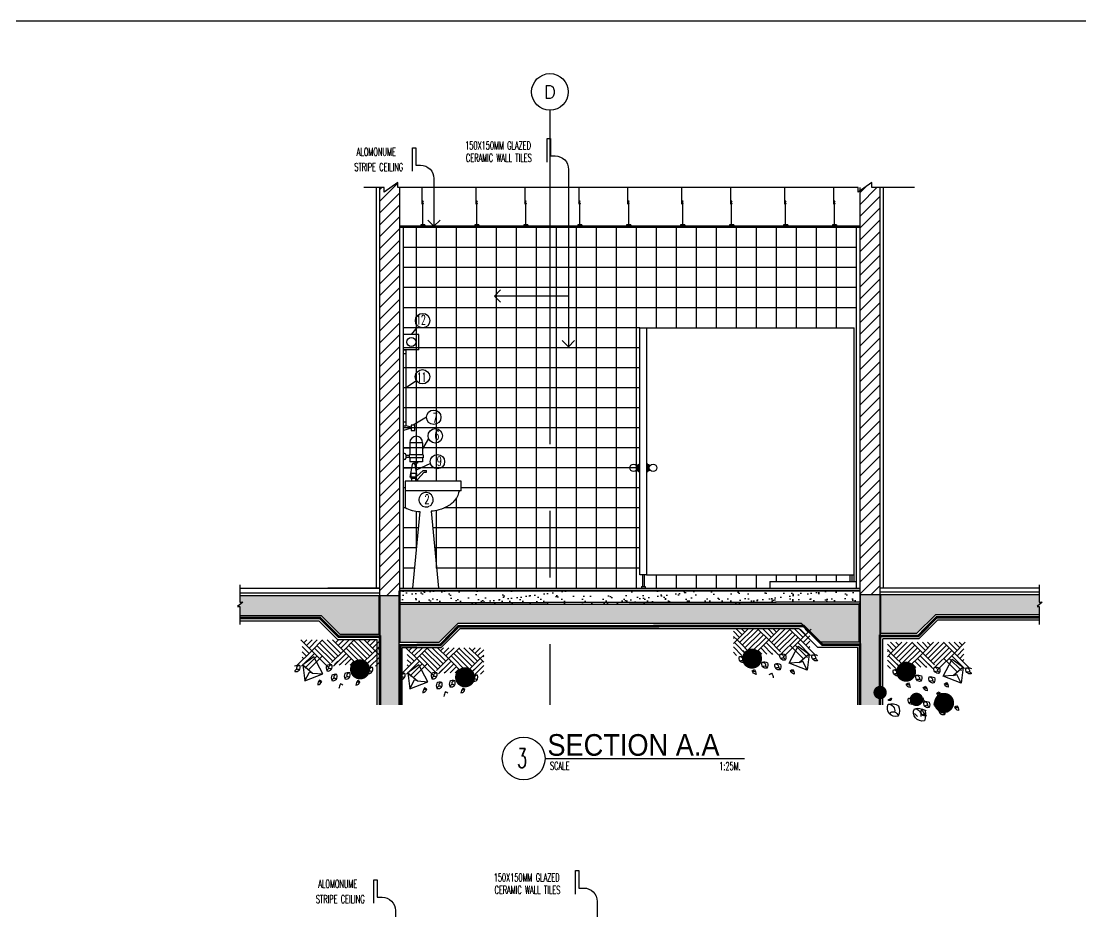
# Model space of a CAD drawing. Extents: x 417682.6 to 417711.5, y 43441 to 43460.9.
# Drawn here: x 417691.17 to 417699.11, y 43454.23 to 43460.9 of the extents above; entities that cross this region are included whole.
import ezdxf
from ezdxf.enums import TextEntityAlignment as Align

# ---------------------------------------------------------------- set-up
doc = ezdxf.new("R2010")
doc.units = 0
doc.header["$MEASUREMENT"] = 0
for name, pattern in [('CENTERX2', [4, 2.5, -0.5, 0.5, -0.5]), ('DASHED', [0.75, 0.5, -0.25]), ('HIDDEN2', [0.1875, 0.125, -0.0625])]:
    doc.linetypes.add(name, pattern=pattern)
doc.layers.get('0').update_dxf_attribs({"linetype": 'CONTINUOUS'})
for name, color, linetype in [('2', 2, 'CONTINUOUS'), ('A-HATCH', 11, 'CONTINUOUS'), ('AX', 6, 'CONTINUOUS'), ('AX-CR', 2, 'CONTINUOUS'), ('AX-TXT', 4, 'CONTINUOUS'), ('AXES', 11, 'CENTERX2'), ('DW', 7, 'CONTINUOUS'), ('ELE', 3, 'CONTINUOUS'), ('ELV', 7, 'CONTINUOUS'), ('FIX', 3, 'CONTINUOUS'), ('gravel', 11, 'CONTINUOUS'), ('Hatch', 11, 'CONTINUOUS'), ('K-FUR', 3, 'CONTINUOUS'), ('Plaster', 7, 'CONTINUOUS'), ('SANI', 2, 'CONTINUOUS'), ('Tile', 5, 'CONTINUOUS'), ('TITLE', 6, 'CONTINUOUS'), ('TXT', 2, 'CONTINUOUS'), ('TXT1', 2, 'CONTINUOUS'), ('WALL', 6, 'CONTINUOUS'), ('WallPartition', 2, 'CONTINUOUS'), ('Windows', 9, 'CONTINUOUS')]:
    doc.layers.add(name, color=color, linetype=linetype)
doc.styles.add('ROMANS', font='ROMANS.shx', dxfattribs={"width": 0.6})
doc.styles.add('TTXT', font='swisse.ttf', dxfattribs={"width": 0.6})

# ---------------------------------------------------------------- blocks, each defined once
blk = doc.blocks.new('AXL')
at = {"layer": 'AX-CR'}
blk.add_circle((-350, 0), 350, dxfattribs=at)
at = {"layer": 'AX-TXT', "style": 'ROMANS'}
blk.add_attdef('AX', text='', height=250, dxfattribs=at).set_placement((-350, 0), align=Align.MIDDLE)
blk = doc.blocks.new('GAN')
for p, q in [((-0.0212, 0.1644), (-0.0212, 0.29)), ((-0.0155, 0.01), (-0.0155, 0.1918)), ((0, 0.01), (-0.031, 0.01)), ((-0.031, 0.01), (-0.031, 0)), ((0, 0.01), (0, 0))]:
    blk.add_line(p, q)
blk.add_lwpolyline([(-0.0118, 0.184), (-0.024, 0.1754), (-0.0113, 0.1703)])
blk = doc.blocks.new('A$C22107CF4')
for p, q in [((0.1286, 0.2837), (0.0467, 0.3655)), ((0.0494, 0.3629), (0.052, 0.3655)), ((0.0692, 0.3431), (0.0916, 0.3655)), ((0.089, 0.3233), (0.1312, 0.3655)), ((0.1088, 0.3035), (0.1708, 0.3655)), ((0.1286, 0.2837), (0.2104, 0.3655)), ((0.287, 0.2045), (0.1682, 0.3233)), ((0.3068, 0.2243), (0.188, 0.3431)), ((0.3266, 0.2441), (0.2078, 0.3629)), ((0.3464, 0.2639), (0.2447, 0.3655)), ((0.3662, 0.2837), (0.2843, 0.3655)), ((0.287, 0.3629), (0.2896, 0.3655)), ((0.3068, 0.3431), (0.3292, 0.3655)), ((0.3266, 0.3233), (0.3688, 0.3655)), ((0.3464, 0.3035), (0.4084, 0.3655)), ((0.3662, 0.2837), (0.448, 0.3655)), ((0.5246, 0.2045), (0.4058, 0.3233)), ((0.5444, 0.2243), (0.4256, 0.3431)), ((0.5642, 0.2441), (0.4454, 0.3629)), ((0.584, 0.2639), (0.4823, 0.3655)), ((0.6038, 0.2837), (0.5219, 0.3655)), ((0.5246, 0.3629), (0.5272, 0.3655)), ((0.5444, 0.3431), (0.5668, 0.3655)), ((0.5642, 0.3233), (0.6064, 0.3655)), ((0.584, 0.3035), (0.6308, 0.3504)), ((0.0126, 0.1677), (0.1286, 0.2837)), ((0.0522, 0.1677), (0.1484, 0.2639)), ((0.1088, 0.2639), (0.0574, 0.3153)), ((0.089, 0.2441), (0.0574, 0.2757)), ((0.0761, 0.152), (0.1682, 0.2441)), ((0.1077, 0.144), (0.2078, 0.2441)), ((0.2522, 0.1601), (0.1286, 0.2837)), ((0.2844, 0.1675), (0.1484, 0.3035)), ((0.2775, 0.195), (0.3662, 0.2837)), ((0.2911, 0.169), (0.386, 0.2639)), ((0.3425, 0.1808), (0.4058, 0.2441)), ((0.4822, 0.1677), (0.3662, 0.2837)), ((0.5048, 0.1847), (0.386, 0.3035)), ((0.4877, 0.1677), (0.6038, 0.2837)), ((0.5273, 0.1677), (0.6236, 0.2639)), ((0.6038, 0.2837), (0.6308, 0.3108)), ((0.6308, 0.2566), (0.6038, 0.2837)), ((0.6308, 0.2962), (0.6236, 0.3035)), ((0.0692, 0.2243), (0.0574, 0.2361)), ((0.2998, 0.1806), (0.3237, 0.2045)), ((0.335, 0.1762), (0.3435, 0.1847)), ((0.3799, 0.1786), (0.4256, 0.2243)), ((0.4173, 0.1764), (0.4454, 0.2045)), ((0.4547, 0.1742), (0.4652, 0.1847)), ((0.4927, 0.1359), (0.5613, 0.2045)), ((0.5669, 0.1677), (0.6308, 0.2316)), ((0.6065, 0.1677), (0.6308, 0.192))]:
    blk.add_line(p, q)
for points in [[(0.0766, 0.0585), (0.2116, 0.111), (0.1441, 0.2385), (0.0616, 0.1785), (0.0766, 0.0585), (0.1112, 0.1244)], [(0.1343, 0.1163), (0.2116, 0.111), (0.1441, 0.2385), (0.0616, 0.1785), (0.1343, 0.1163), (0.1112, 0.1244)]]:
    blk.add_lwpolyline(points)
for centre, radius, start, end in [((0.0263, 0.124), 0.0509, 76.03216, 121.14052), ((0.0105, 0.1589), 0.0317, 253.70906, 27.40145), ((0.0385, 0.1494), 0.024, 89.57083, 192.73345), ((0.2876, 0.1547), 0.0506, 159.5756, 205.15216), ((0.2666, 0.1288), 0.0509, 76.03216, 121.14052), ((0.2507, 0.1636), 0.0317, 253.70906, 27.40145), ((0.2787, 0.1542), 0.024, 89.57083, 192.73345), ((0.5718, 0.1099), 0.0509, 76.03216, 121.14052), ((0.556, 0.1448), 0.0317, 253.70906, 27.40145), ((0.5839, 0.1354), 0.024, 89.57083, 192.73345), ((0.0207, 0.1257), 0.0193, 42.45997, 171.80435), ((0.261, 0.1305), 0.0193, 42.45997, 171.80435), ((0.3258, 0.0823), 0.0506, 159.5756, 205.15216), ((0.3047, 0.0563), 0.0509, 76.03216, 121.14052), ((0.2889, 0.0912), 0.0317, 253.70906, 27.40145), ((0.3168, 0.0818), 0.024, 89.57083, 192.73345), ((0.4233, 0.0945), 0.0506, 159.5756, 205.15216), ((0.4022, 0.0685), 0.0509, 76.03216, 121.14052), ((0.3864, 0.1034), 0.0317, 253.70906, 27.40145), ((0.3966, 0.0702), 0.0193, 42.45997, 171.80435), ((0.4143, 0.0939), 0.024, 89.57083, 192.73345), ((0.5929, 0.1359), 0.0506, 159.5756, 205.15216), ((0.5662, 0.1116), 0.0193, 42.45997, 171.80435), ((0.2409, 0.024), 0.0669, 143.51132, 175.91913), ((0.1707, 0.0622), 0.0336, 275.8828, 346.64304), ((0.1707, 0.0622), 0.0336, 275.8828, 346.64304), ((0.2198, -0.0514), 0.1071, 98.87649, 112.94629), ((-0.5126, -1.1654), 1.4144, 59.59064, 60.35176), ((0.2991, 0.058), 0.0193, 42.45997, 171.80435), ((0.3991, -0.0048), 0.0669, 143.51132, 175.91913), ((-0.3544, -1.1942), 1.4144, 59.59064, 60.35176), ((0.5272, 0.0216), 0.0669, 143.51132, 175.91913), ((0.457, 0.0598), 0.0336, 275.8828, 346.64304), ((0.457, 0.0598), 0.0336, 275.8828, 346.64304), ((0.5062, -0.0538), 0.1071, 98.87649, 112.94629), ((-0.2263, -1.1678), 1.4144, 59.59064, 60.35176)]:
    blk.add_arc(centre, radius, start, end)
at = {"layer": 'Hatch', "const_width": 0.075}
blk.add_lwpolyline([(0.4534, 0.144, 1), (0.5284, 0.144, 1)], format="xyb", close=True, dxfattribs=at)
blk = doc.blocks.new('A$C53BB0ABE')
for p, q in [((0.1286, 0.5089), (0.0467, 0.5908)), ((0.0494, 0.5881), (0.052, 0.5908)), ((0.0692, 0.5683), (0.0916, 0.5908)), ((0.089, 0.5485), (0.1312, 0.5908)), ((0.1088, 0.5287), (0.1708, 0.5908)), ((0.1286, 0.5089), (0.2104, 0.5908)), ((0.3068, 0.4495), (0.188, 0.5683)), ((0.3266, 0.4693), (0.2078, 0.5881)), ((0.3464, 0.4891), (0.2447, 0.5908)), ((0.3662, 0.5089), (0.2843, 0.5908)), ((0.287, 0.5881), (0.2896, 0.5908)), ((0.3068, 0.5683), (0.3292, 0.5908)), ((0.3266, 0.5485), (0.3688, 0.5908)), ((0.3464, 0.5287), (0.4084, 0.5908)), ((0.3662, 0.5089), (0.448, 0.5908)), ((0.5444, 0.4495), (0.4256, 0.5683)), ((0.5642, 0.4693), (0.4454, 0.5881)), ((0.584, 0.4891), (0.4823, 0.5908)), ((0.6038, 0.5089), (0.5219, 0.5908)), ((0.5246, 0.5881), (0.5272, 0.5908)), ((0.5444, 0.5683), (0.5668, 0.5908)), ((0.5642, 0.5485), (0.6064, 0.5908)), ((0.584, 0.5287), (0.6308, 0.5756)), ((0.0126, 0.3929), (0.1286, 0.5089)), ((0.0522, 0.3929), (0.1484, 0.4891)), ((0.1088, 0.4891), (0.0574, 0.5405)), ((0.089, 0.4693), (0.0574, 0.5009)), ((0.2522, 0.3853), (0.1286, 0.5089)), ((0.2844, 0.3927), (0.1484, 0.5287)), ((0.287, 0.4297), (0.1682, 0.5485)), ((0.2775, 0.4202), (0.3662, 0.5089)), ((0.2911, 0.3942), (0.386, 0.4891)), ((0.4822, 0.3929), (0.3662, 0.5089)), ((0.5048, 0.4099), (0.386, 0.5287)), ((0.5246, 0.4297), (0.4058, 0.5485)), ((0.4877, 0.3929), (0.6038, 0.5089)), ((0.5273, 0.3929), (0.6236, 0.4891)), ((0.6038, 0.5089), (0.6308, 0.536)), ((0.6308, 0.4819), (0.6038, 0.5089)), ((0.6308, 0.5215), (0.6236, 0.5287)), ((0.0692, 0.4495), (0.0574, 0.4613)), ((0.0761, 0.3773), (0.1682, 0.4693)), ((0.1077, 0.3692), (0.2078, 0.4693)), ((0.2998, 0.4059), (0.3237, 0.4297)), ((0.335, 0.4014), (0.3435, 0.4099)), ((0.3425, 0.406), (0.4058, 0.4693)), ((0.3799, 0.4038), (0.4256, 0.4495)), ((0.4173, 0.4017), (0.4454, 0.4297)), ((0.4547, 0.3995), (0.4652, 0.4099)), ((0.4927, 0.3612), (0.5613, 0.4297)), ((0.5669, 0.3929), (0.6308, 0.4568)), ((0.6065, 0.3929), (0.6308, 0.4172)), ((0.6038, 0.1716), (0.5993, 0.1716)), ((0.5993, 0.1716), (0.5993, 0.17)), ((0.5993, 0.17), (0.6008, 0.17)), ((0.6008, 0.17), (0.6008, 0.1685)), ((0.6023, 0.1655), (0.6023, 0.1579)), ((0.6054, 0.17), (0.6038, 0.1716)), ((0.6069, 0.1685), (0.6054, 0.17)), ((0.6084, 0.167), (0.6069, 0.1685)), ((0.6099, 0.167), (0.6084, 0.167)), ((0.6114, 0.1655), (0.6099, 0.167)), ((0.6129, 0.164), (0.6114, 0.1655)), ((0.616, 0.164), (0.6129, 0.164)), ((0.6175, 0.1625), (0.616, 0.164)), ((0.6205, 0.1625), (0.6175, 0.1625)), ((0.6205, 0.1609), (0.6205, 0.1625)), ((0.6236, 0.1609), (0.6205, 0.1609)), ((0.6236, 0.1579), (0.6236, 0.1609)), ((0.1652, 0.1106), (0.1667, 0.1091)), ((0.1667, 0.1091), (0.1758, 0.1091)), ((0.1758, 0.1091), (0.1773, 0.1106)), ((0.1773, 0.1106), (0.1804, 0.1106)), ((0.6023, 0.1579), (0.6054, 0.1564)), ((0.6054, 0.1564), (0.6069, 0.1549)), ((0.6069, 0.1549), (0.6084, 0.1534)), ((0.6084, 0.1534), (0.6175, 0.1534)), ((0.6175, 0.1534), (0.619, 0.1549)), ((0.619, 0.1549), (0.622, 0.1549)), ((0.622, 0.1564), (0.6236, 0.1579)), ((0.622, 0.1549), (0.622, 0.1564)), ((0.4049, 0.033), (0.4273, 0.0554))]:
    blk.add_line(p, q)
for points in [[(0.0766, 0.2837), (0.2116, 0.3362), (0.1441, 0.4638), (0.0616, 0.4038), (0.0766, 0.2837), (0.1112, 0.3497)], [(0.1343, 0.3416), (0.2116, 0.3362), (0.1441, 0.4638), (0.0616, 0.4038), (0.1343, 0.3416), (0.1112, 0.3497)]]:
    blk.add_lwpolyline(points)
for centre, radius, start, end in [((0.0263, 0.3493), 0.0509, 76.03216, 121.14052), ((0.0105, 0.3841), 0.0317, 253.70906, 27.40145), ((0.0385, 0.3747), 0.024, 89.57083, 192.73345), ((0.2876, 0.38), 0.0506, 159.5756, 205.15216), ((0.2666, 0.354), 0.0509, 76.03216, 121.14052), ((0.2507, 0.3889), 0.0317, 253.70906, 27.40145), ((0.2787, 0.3794), 0.024, 89.57083, 192.73345), ((0.0207, 0.3509), 0.0193, 42.45997, 171.80435), ((0.261, 0.3557), 0.0193, 42.45997, 171.80435), ((0.3258, 0.3075), 0.0506, 159.5756, 205.15216), ((0.3047, 0.2816), 0.0509, 76.03216, 121.14052), ((0.2889, 0.3164), 0.0317, 253.70906, 27.40145), ((0.3168, 0.307), 0.024, 89.57083, 192.73345), ((0.4233, 0.3197), 0.0506, 159.5756, 205.15216), ((0.4022, 0.2938), 0.0509, 76.03216, 121.14052), ((0.3864, 0.3286), 0.0317, 253.70906, 27.40145), ((0.4143, 0.3192), 0.024, 89.57083, 192.73345), ((0.5929, 0.3611), 0.0506, 159.5756, 205.15216), ((0.5718, 0.3352), 0.0509, 76.03216, 121.14052), ((0.556, 0.37), 0.0317, 253.70906, 27.40145), ((0.5662, 0.3369), 0.0193, 42.45997, 171.80435), ((0.5839, 0.3606), 0.024, 89.57083, 192.73345), ((0.2409, 0.2493), 0.0669, 143.51132, 175.91913), ((0.1707, 0.2874), 0.0336, 275.8828, 346.64304), ((0.1707, 0.2874), 0.0336, 275.8828, 346.64304), ((0.2198, 0.1738), 0.1071, 98.87649, 112.94629), ((-0.5126, -0.9402), 1.4144, 59.59064, 60.35176), ((0.2991, 0.2833), 0.0193, 42.45997, 171.80435), ((0.3991, 0.2205), 0.0669, 143.51132, 175.91913), ((0.3289, 0.2586), 0.0336, 275.8828, 346.64304), ((0.3289, 0.2586), 0.0336, 275.8828, 346.64304), ((0.3781, 0.145), 0.1071, 98.87649, 112.94629), ((-0.3544, -0.969), 1.4144, 59.59064, 60.35176), ((0.3966, 0.2954), 0.0193, 42.45997, 171.80435), ((0.5272, 0.2468), 0.0669, 143.51132, 175.91913), ((0.457, 0.285), 0.0336, 275.8828, 346.64304), ((0.457, 0.285), 0.0336, 275.8828, 346.64304), ((0.5062, 0.1714), 0.1071, 98.87649, 112.94629), ((-0.2263, -0.9426), 1.4144, 59.59064, 60.35176), ((0.2342, 0.1849), 0.0506, 159.5756, 205.15216), ((0.1973, 0.1938), 0.0317, 253.70906, 27.40145), ((0.2076, 0.1607), 0.0193, 42.45997, 171.80435), ((0.2974, 0.1777), 0.0669, 143.51132, 175.91913), ((0.2272, 0.2159), 0.0336, 275.8828, 346.64304), ((0.2272, 0.2159), 0.0336, 275.8828, 346.64304), ((0.2764, 0.1023), 0.1071, 98.87649, 112.94629), ((-0.4561, -1.0117), 1.4144, 59.59064, 60.35176), ((0.4217, 0.1339), 0.0669, 143.51132, 175.91913), ((0.3515, 0.172), 0.0336, 275.8828, 346.64304), ((0.3515, 0.172), 0.0336, 275.8828, 346.64304), ((0.4007, 0.0584), 0.1071, 98.87649, 112.94629), ((-0.3318, -1.0556), 1.4144, 59.59064, 60.35176), ((0.4809, 0.1473), 0.0506, 159.5756, 205.15216), ((0.444, 0.1562), 0.0317, 253.70906, 27.40145), ((0.4719, 0.1468), 0.024, 89.57083, 192.73345), ((0.1633, 0.075), 0.0669, 143.51132, 175.91913), ((0.0931, 0.1132), 0.0336, 275.8828, 346.64304), ((0.0931, 0.1132), 0.0336, 275.8828, 346.64304), ((0.1423, -0.0004), 0.1071, 98.87649, 112.94629), ((-0.5902, -1.1144), 1.4144, 59.59064, 60.35176), ((0.247, 0.0605), 0.0669, 143.51132, 175.91913), ((0.1768, 0.0987), 0.0336, 275.8828, 346.64304), ((0.1768, 0.0987), 0.0336, 275.8828, 346.64304), ((0.2259, -0.0149), 0.1071, 98.87649, 112.94629), ((-0.5065, -1.1289), 1.4144, 59.59064, 60.35176), ((0.2488, 0.0686), 0.0506, 159.5756, 205.15216), ((0.2277, 0.0426), 0.0509, 76.03216, 121.14052), ((0.2119, 0.0775), 0.0317, 253.70906, 27.40145), ((0.2398, 0.0681), 0.024, 89.57083, 192.73345), ((0.2641, 0.1182), 0.0309, 145.67748, 215.12966), ((0.2643, 0.1135), 0.0339, 70.06393, 139.32745), ((0.2477, 0.1308), 0.0317, 253.70906, 27.40145), ((0.258, 0.0977), 0.0193, 42.45997, 171.80435), ((0.2757, 0.1214), 0.024, 89.57083, 192.73345), ((0.364, 0.1228), 0.0506, 159.5756, 205.15216), ((0.343, 0.0969), 0.0509, 76.03216, 121.14052), ((0.3271, 0.1317), 0.0317, 253.70906, 27.40145), ((0.3374, 0.0986), 0.0193, 42.45997, 171.80435), ((0.3551, 0.1223), 0.024, 89.57083, 192.73345), ((0.347, 0.0689), 0.0317, 253.70906, 27.40145), ((0.3641, 0.0592), 0.0267, 65.59916, 147.40224), ((0.4454, 0.0455), 0.1012, 159.5756, 205.15216), ((0.4033, -0.0063), 0.1018, 76.03216, 121.14052), ((0.5126, -0.0328), 0.1801, 139.75143, 152.5428), ((0.3716, 0.0634), 0.0634, 253.70906, 27.40145), ((0.4275, 0.0445), 0.048, 89.57083, 192.73345), ((0.4542, 0.123), 0.0193, 42.45997, 171.80435), ((0.6418, 0.0795), 0.1012, 159.5756, 205.15216), ((0.5997, 0.0276), 0.1018, 76.03216, 121.14052), ((0.568, 0.0973), 0.0634, 253.70906, 27.40145), ((0.6239, 0.0785), 0.048, 89.57083, 192.73345), ((0.2221, 0.0443), 0.0193, 42.45997, 171.80435), ((0.3603, 0.0256), 0.0257, 64.36812, 149.89619), ((0.5884, 0.031), 0.0386, 42.45997, 171.80435)]:
    blk.add_arc(centre, radius, start, end)
at = {"layer": 'Hatch'}
for points, const_width in [([(0.4534, 0.3692, 1), (0.5284, 0.3692, 1)], 0.075), ([(0.6603, 0.2138, 1), (0.7103, 0.2138, 1)], 0.05), ([(0.1682, 0.136, 1), (0.2432, 0.136, 1)], 0.075), ([(0.3881, 0.162, 1), (0.4381, 0.162, 1)], 0.05)]:
    blk.add_lwpolyline(points, format="xyb", close=True, dxfattribs=dict(at, const_width=const_width))
blk = doc.blocks.new('walling')
at = {"layer": 'ELV'}
blk.add_line((0.1363, -1.1797), (-0.4198, -1.1797), dxfattribs=at)
blk.add_lwpolyline([(-0.025, -0.176), (-0.025, 0), (0, 0), (0, -0.1306), (0.0363, -0.1306, -0.414214), (0.1363, -0.2306), (0.1363, -1.5582)], format="xyb", dxfattribs=at)
at = {"layer": 'WALL'}
for p, q in [((-0.4198, -1.1797), (-0.3736, -1.1334)), ((-0.4198, -1.1797), (-0.3736, -1.2259)), ((0.1345, -1.56), (0.0882, -1.5137)), ((0.1345, -1.56), (0.1808, -1.5137))]:
    blk.add_line(p, q, dxfattribs=at)
at = {"layer": 'TXT', "style": 'ROMANS', "width": 0.6}
for s, p in [('150X150MM GLAZED', (-0.639, -0.0816)), ('CERAMIC WALL TILES', (-0.6331, -0.1746))]:
    blk.add_text(s, height=0.06, dxfattribs=at).set_placement(p)
blk = doc.blocks.new('ceil')
at = {"layer": 'ELV'}
blk.add_lwpolyline([(-0.1613, 0.4121), (-0.1613, 0.5881), (-0.1363, 0.5881), (-0.1363, 0.4575), (-0.1, 0.4575, -0.414214), (0, 0.3575), (0, 0)], format="xyb", dxfattribs=at)
at = {"layer": 'WALL'}
blk.add_lwpolyline([(0.0463, 0.0463), (0, 0), (-0.0463, 0.0463)], dxfattribs=at)
at = {"layer": 'TXT', "style": 'ROMANS', "width": 0.6}
for s, p in [('ALOMONUME', (-0.5788, 0.5268)), (' STRIPE CEILING', (-0.6209, 0.4135))]:
    blk.add_text(s, height=0.06, dxfattribs=at).set_placement(p)

msp = doc.modelspace()

# ---------------------------------------------------------------- hatches: boundary and pattern name
at = {"layer": 'A-HATCH'}
h = msp.add_hatch(dxfattribs=at)
h.set_pattern_fill('ANSI31', color=256, scale=0.5, style=0)
h.set_pattern_definition([(45, (-140.9133, -31.210086), (-0.044194173824, 0.044194173824), [])])
h.paths.add_polyline_path([(417694.0096, 43459.6559), (417693.9948, 43459.6559), (417693.9948, 43459.6931), (417693.8919, 43459.6203), (417693.8919, 43459.6559), (417693.8596, 43459.6559), (417693.8596, 43456.6009), (417694.0096, 43456.6009)])
h.paths.add_polyline_path([(417697.4596, 43456.6059), (417697.6096, 43456.6059), (417697.6096, 43456.6259), (417697.6096, 43459.6559), (417697.5475, 43459.6559), (417697.5475, 43459.6931), (417697.4596, 43459.631)])
at = {"layer": 'Windows'}
h = msp.add_hatch(dxfattribs=at)
h.set_pattern_fill('AR-SAND', color=256, scale=0.05, style=0)
h.set_pattern_definition([(37.5, (-140.9133, -31.21009), (-0.003149667905, 0.09634118845), [0, -0.076, 0, -0.085, 0, -0.08125]), (7.5, (-140.9133, -31.21009), (0.088488835263, 0.14110730326), [0, -0.041, 0, -0.0685, 0, -0.02625]), (327.5, (-140.9748, -31.21009), (0.155707093088, 0.000282952677), [0, -0.025, 0, -0.09, 0, -0.1175]), (317.5, (-140.9748, -31.21009), (0.15030633023, 0.043883778247), [0, -0.0125, 0, -0.059, 0, -0.0675])])
h.paths.add_polyline_path([(417697.4597, 43456.6359), (417694.0096, 43456.6359), (417694.0096, 43456.5359), (417697.4597, 43456.5359)])
h = msp.add_hatch(dxfattribs=at)
h.set_pattern_fill('AR-CONC', color=256, scale=0.03, style=0)
h.set_pattern_definition([(50, (-140.9133, -31.21009), (0.21517805478, -0.018825640495), [0.0225, -0.2475]), (355, (-140.9133, -31.21009), (-0.04162540008, 0.22565764011), [0.018, -0.198]), (100.4514, (-140.89537, -31.21165), (0.17355281451, 0.20683186262), [0.019122057, -0.2103426336]), (46.1842, (-140.9133, -31.15009), (0.32017231459, -0.0496557043), [0.03375, -0.37125]), (96.6356, (-140.88662, -31.15422), (0.28039881166, 0.29223536127), [0.0286830864, -0.3155139]), (351.1842, (-140.9133, -31.1501), (0.28039858354, 0.29223558028), [0.027, -0.297]), (21, (-140.8833, -31.16509), (0.179072115636, -0.1207856672), [0.0225, -0.2475]), (326, (-140.8833, -31.16509), (0.07299459958, 0.21754501351), [0.018, -0.198]), (71.4514, (-140.86838, -31.17515), (0.25206678857, 0.09675914901), [0.019122057, -0.2103426336]), (37.5, (-140.9133, -31.210086), (0.003647956595, 0.09986815615), [0, -0.1956, 0, -0.201, 0, -0.19875]), (7.5, (-140.9133, -31.21009), (0.078920861233, 0.118323513565), [0, -0.1146, 0, -0.1911, 0, -0.07575]), (327.5, (-140.9802, -31.21009), (0.160146730852, -0.00676646152), [0, -0.075, 0, -0.234, 0, -0.3105]), (317.5, (-141.0102, -31.21009), (0.174955850803, 0.0300314947), [0, -0.0975, 0, -0.1554, 0, -0.2205])])
h.paths.add_polyline_path([(417698.8028, 43456.5187), (417698.7862, 43456.5187), (417698.8253, 43456.5512), (417698.8028, 43456.5512), (417698.8028, 43456.6059), (417697.616, 43456.6059), (417697.616, 43456.3159), (417697.8836, 43456.3159), (417698.0236, 43456.4559), (417698.8028, 43456.4559)])
h.paths.add_polyline_path([(417697.6096, 43456.6059), (417697.4597, 43456.6059), (417697.4597, 43456.5359), (417697.4596, 43456.5359), (417697.4596, 43455.7802), (417697.6096, 43455.7802), (417697.6096, 43455.8483, -0.412817), (417697.5847, 43455.8733, -0.412817), (417697.6096, 43455.8983)])
h.paths.add_polyline_path([(417697.4532, 43456.5359), (417695.1346, 43456.5359), (417695.1346, 43456.3909), (417697.0196, 43456.3909), (417697.1596, 43456.2509), (417697.4532, 43456.2509)])
h.paths.add_polyline_path([(417695.1346, 43456.5359), (417694.0096, 43456.5359), (417694.0096, 43456.2509), (417694.3032, 43456.2509), (417694.4432, 43456.3909), (417695.1346, 43456.3909)])
h.paths.add_polyline_path([(417694.004, 43456.6009), (417693.8596, 43456.6009), (417693.8596, 43456.1212), (417693.8596, 43455.7802), (417694.004, 43455.7802)])
h.paths.add_polyline_path([(417693.8544, 43456.6009), (417692.8096, 43456.6009), (417692.8096, 43456.5511), (417692.8322, 43456.5511), (417692.7931, 43456.5187), (417692.8096, 43456.5187), (417692.8096, 43456.4509), (417693.4196, 43456.4509), (417693.5596, 43456.3109), (417693.8544, 43456.3109)])

# ---------------------------------------------------------------- linework, layer by layer
for p, q in [((417697.4596, 43459.3659), (417694.0096, 43459.3659)), ((417697.4596, 43459.3559), (417694.0096, 43459.3559)), ((417694.0484, 43457.4059), (417694.0356, 43457.4059)), ((417694.0533, 43457.2559), (417694.0356, 43457.2559))]:
    msp.add_line(p, q)
at = {"layer": '2'}
for p, q in [((417695.8096, 43458.6059), (417697.4148, 43458.6059)), ((417697.4148, 43456.7059), (417697.4148, 43458.6059)), ((417694.0373, 43458.508), (417694.0356, 43458.508)), ((417694.0947, 43457.8533), (417694.0356, 43457.8362)), ((417694.0947, 43457.8598), (417694.0537, 43457.8708)), ((417694.0842, 43457.7059), (417694.0356, 43457.7059)), ((417695.7897, 43457.5342), (417695.7897, 43457.5776)), ((417695.7897, 43457.5776), (417695.8002, 43457.5776)), ((417695.8002, 43457.5273), (417695.8002, 43457.5845)), ((417695.8002, 43457.5845), (417695.8096, 43457.5845)), ((417695.869, 43457.5845), (417695.8596, 43457.5845)), ((417695.869, 43457.5273), (417695.869, 43457.5845)), ((417695.8795, 43457.5776), (417695.869, 43457.5776)), ((417695.8795, 43457.5342), (417695.8795, 43457.5776)), ((417694.0971, 43457.5559), (417694.0356, 43457.5559)), ((417695.7897, 43457.5342), (417695.8002, 43457.5342)), ((417695.8002, 43457.5273), (417695.8096, 43457.5273)), ((417695.869, 43457.5273), (417695.8596, 43457.5273)), ((417695.8795, 43457.5342), (417695.869, 43457.5342)), ((417695.8596, 43456.7559), (417697.4148, 43456.7559)), ((417693.8596, 43456.6559), (417693.4702, 43456.6559)), ((417697.4596, 43455.7802), (417697.4596, 43456.6559)), ((417697.6096, 43455.7833), (417697.6096, 43456.6259)), ((417692.8096, 43456.6009), (417693.8544, 43456.6009)), ((417693.8544, 43456.3109), (417693.8544, 43456.6009)), ((417693.8596, 43456.6009), (417693.8596, 43455.7802)), ((417693.8596, 43456.6009), (417694.0096, 43456.6009)), ((417693.8596, 43456.1212), (417693.8596, 43456.6009)), ((417694.004, 43455.7802), (417694.004, 43456.6009)), ((417694.004, 43456.5359), (417697.4532, 43456.5409)), ((417694.0096, 43456.5359), (417694.0096, 43456.2509)), ((417697.4532, 43456.2509), (417697.4532, 43456.5409)), ((417697.4596, 43456.6059), (417697.4596, 43455.7802)), ((417697.4596, 43456.2509), (417697.4596, 43456.6059)), ((417697.6096, 43456.6059), (417697.4596, 43456.6059)), ((417697.6096, 43456.6059), (417697.6096, 43455.7802)), ((417698.8028, 43456.6059), (417697.616, 43456.6059)), ((417697.616, 43456.3159), (417697.616, 43456.6059)), ((417697.8836, 43456.3159), (417698.0236, 43456.4559)), ((417698.8028, 43456.4559), (417698.0236, 43456.4559)), ((417692.8096, 43456.4509), (417693.4196, 43456.4509)), ((417692.8096, 43456.4109), (417693.403, 43456.4109)), ((417693.543, 43456.2709), (417693.403, 43456.4109)), ((417693.5596, 43456.3109), (417693.4196, 43456.4509)), ((417694.3032, 43456.2509), (417694.4432, 43456.3909)), ((417697.0196, 43456.3909), (417694.4432, 43456.3909)), ((417697.1596, 43456.2509), (417697.0196, 43456.3909)), ((417697.9002, 43456.2759), (417698.0402, 43456.4159)), ((417698.8028, 43456.4159), (417698.0402, 43456.4159)), ((417693.5596, 43456.3109), (417693.8544, 43456.3109)), ((417694.3198, 43456.2109), (417694.4598, 43456.3509)), ((417697.003, 43456.3509), (417694.4598, 43456.3509)), ((417697.143, 43456.2109), (417697.003, 43456.3509)), ((417697.8836, 43456.3159), (417697.616, 43456.3159)), ((417693.543, 43456.2709), (417693.8396, 43456.2709)), ((417693.8396, 43455.7802), (417693.8396, 43456.2709)), ((417694.0096, 43456.2509), (417694.3032, 43456.2509)), ((417697.4532, 43456.2509), (417697.1596, 43456.2509)), ((417697.6296, 43455.7802), (417697.6296, 43456.2759)), ((417697.9002, 43456.2759), (417697.6296, 43456.2759)), ((417694.004, 43455.8117), (417694.004, 43456.2059)), ((417694.0264, 43456.2109), (417694.3198, 43456.2109)), ((417694.0264, 43455.7802), (417694.0264, 43456.2109)), ((417697.4425, 43456.2109), (417697.143, 43456.2109)), ((417697.4425, 43455.7802), (417697.4425, 43456.2109))]:
    msp.add_line(p, q, dxfattribs=at)
msp.add_lwpolyline([(417695.8096, 43458.6059), (417695.8596, 43458.6059), (417695.8596, 43456.7559), (417695.8096, 43456.7559)], close=True, dxfattribs=at)
for centre in [(417695.7618, 43457.5559), (417695.9074, 43457.5559)]:
    msp.add_circle(centre, 0.0279, dxfattribs=at)
at = {"layer": 'AXES'}
msp.add_line((417695.1346, 43460.2342), (417695.1346, 43455.7802), dxfattribs=at)
at = {"layer": 'DW'}
for p, q in [((417694.1391, 43458.6092), (417694.0949, 43458.5559)), ((417694.1338, 43458.209), (417694.0537, 43458.1562)), ((417694.2252, 43457.7747), (417694.1801, 43457.6988)), ((417694.2393, 43457.5878), (417694.1321, 43457.5379))]:
    msp.add_line(p, q, dxfattribs=at)
at = {"layer": 'ELE'}
for p, q in [((417694.2093, 43457.9351), (417694.1081, 43457.8757)), ((417696.7836, 43456.7059), (417696.7836, 43456.6559)), ((417696.7836, 43456.7059), (417697.4336, 43456.7059))]:
    msp.add_line(p, q, dxfattribs=at)
msp.add_lwpolyline([(417697.8679, 43459.6559), (417697.5475, 43459.6559), (417697.5475, 43459.6931), (417697.4446, 43459.6203), (417697.4446, 43459.6559), (417693.9948, 43459.6559), (417693.9948, 43459.6931), (417693.8919, 43459.6203), (417693.8919, 43459.6559), (417693.7384, 43459.6559)], dxfattribs=at)
at = {"layer": 'ELV'}
msp.add_lwpolyline([(417695.3273, 43454.3632), (417695.3273, 43454.5392), (417695.3523, 43454.5392), (417695.3523, 43454.4086), (417695.3885, 43454.4086, -0.414214), (417695.4885, 43454.3086), (417695.4885, 43453.3496)], format="xyb", dxfattribs=at)
at = {"layer": 'FIX'}
msp.add_lwpolyline([(417694.0947, 43457.8362), (417694.1216, 43457.8362), (417694.1216, 43457.8757), (417694.0947, 43457.8757)], close=True, dxfattribs=at)
at = {"layer": 'FIX', "color": 2}
for centre in [(417694.1802, 43458.6589), (417694.1791, 43458.2383), (417694.2632, 43457.9351), (417694.2749, 43457.7957), (417694.2913, 43457.6024)]:
    msp.add_circle(centre, 0.054, dxfattribs=at)
msp.add_arc((417694.2062, 43457.3171), 0.054, 301.6669, 296.28702, dxfattribs=at)
at = {"layer": 'Hatch'}
for p, q in [((417695.8274, 43456.7559), (417695.8274, 43456.6674)), ((417695.8419, 43456.7559), (417695.8419, 43456.6674)), ((417697.3825, 43456.7559), (417697.3825, 43456.7059)), ((417697.397, 43456.7559), (417697.397, 43456.7059)), ((417695.8202, 43456.6674), (417695.849, 43456.6674)), ((417695.8202, 43456.6674), (417695.8202, 43456.6559)), ((417695.849, 43456.6674), (417695.849, 43456.6559))]:
    msp.add_line(p, q, dxfattribs=at)
at = {"layer": 'Plaster'}
for p, q in [((417693.8336, 43456.6559), (417693.8336, 43459.6559)), ((417697.6356, 43456.6559), (417697.6356, 43459.6559)), ((417694.0356, 43456.6559), (417694.0356, 43459.3559)), ((417697.4336, 43456.6559), (417697.4336, 43459.3559)), ((417692.8096, 43456.6559), (417693.8596, 43456.6559)), ((417692.8096, 43456.6209), (417693.8596, 43456.6209)), ((417694.0096, 43456.6559), (417697.4596, 43456.6559)), ((417694.0097, 43456.6409), (417697.4597, 43456.6409)), ((417694.0097, 43456.6359), (417697.4597, 43456.6359)), ((417698.8028, 43456.6559), (417697.6096, 43456.6559)), ((417698.8028, 43456.6259), (417697.6096, 43456.6259))]:
    msp.add_line(p, q, dxfattribs=at)
at = {"layer": 'SANI'}
for p, q in [((417694.0373, 43458.4409), (417694.0373, 43458.5559)), ((417694.1524, 43458.5559), (417694.0373, 43458.5559)), ((417694.1524, 43458.4409), (417694.1524, 43458.5559)), ((417694.1524, 43458.4409), (417694.0373, 43458.4409)), ((417694.0537, 43458.4383), (417694.0356, 43458.4383)), ((417694.0537, 43458.4096), (417694.0356, 43458.4096)), ((417694.0537, 43458.4383), (417694.0537, 43457.8686)), ((417694.0537, 43457.8974), (417694.0356, 43457.8974)), ((417694.0537, 43457.8686), (417694.0356, 43457.8686)), ((417694.1801, 43457.7443), (417694.0842, 43457.7443)), ((417694.0842, 43457.7443), (417694.0842, 43457.6533)), ((417694.1801, 43457.7443), (417694.1801, 43457.6533)), ((417694.0442, 43457.6635), (417694.0384, 43457.6635)), ((417694.0537, 43457.6539), (417694.0537, 43457.6286)), ((417694.0803, 43457.6481), (417694.0537, 43457.6481)), ((417694.1839, 43457.6533), (417694.0803, 43457.6533)), ((417694.0803, 43457.6533), (417694.0803, 43457.6302)), ((417694.1839, 43457.6533), (417694.1839, 43457.6302)), ((417694.0442, 43457.619), (417694.0384, 43457.619)), ((417694.0803, 43457.6327), (417694.0537, 43457.6327)), ((417694.1839, 43457.6302), (417694.0803, 43457.6302)), ((417694.0842, 43457.6302), (417694.0842, 43457.6019)), ((417694.1801, 43457.6019), (417694.0842, 43457.6019)), ((417694.1017, 43457.5813), (417694.0842, 43457.4851)), ((417694.1216, 43457.6019), (417694.1216, 43457.5904)), ((417694.1427, 43457.5904), (417694.1216, 43457.5904)), ((417694.14, 43457.4945), (417694.1242, 43457.5813)), ((417694.1427, 43457.6019), (417694.1427, 43457.5904)), ((417694.1801, 43457.6302), (417694.1801, 43457.6019)), ((417694.0945, 43457.4763), (417694.0944, 43457.5147)), ((417694.183, 43457.5358), (417694.1328, 43457.4876)), ((417694.1328, 43457.4763), (417694.1328, 43457.5147)), ((417694.144, 43457.4715), (417694.1905, 43457.5248)), ((417694.183, 43457.5358), (417694.2101, 43457.5358)), ((417694.1905, 43457.5248), (417694.2101, 43457.5248)), ((417694.2101, 43457.5248), (417694.2101, 43457.5358)), ((417694.1328, 43457.4851), (417694.0842, 43457.4851)), ((417694.0993, 43457.4563), (417694.0992, 43457.4763)), ((417694.128, 43457.4563), (417694.128, 43457.4763)), ((417694.144, 43457.4563), (417694.144, 43457.4715)), ((417694.4693, 43457.4453), (417694.4693, 43457.4563))]:
    msp.add_line(p, q, dxfattribs=at)
at = {"layer": 'SANI', "linetype": 'Continuous'}
for p, q in [((417694.0484, 43457.4563), (417694.0484, 43457.2586)), ((417694.4693, 43457.4563), (417694.0484, 43457.4563)), ((417694.4693, 43457.3844), (417694.4693, 43457.4559)), ((417694.4693, 43457.3844), (417694.0484, 43457.3844)), ((417694.1583, 43457.2284), (417694.1044, 43456.6559)), ((417694.2438, 43457.2307), (417694.2979, 43456.6559))]:
    msp.add_line(p, q, dxfattribs=at)
at = {"layer": 'SANI', "color": 6}
msp.add_line((417695.0975, 43455.3791), (417696.5936, 43455.3791), dxfattribs=at)
at = {"layer": 'SANI', "linetype": 'DASHED'}
msp.add_lwpolyline([(417694.1328, 43457.5147), (417694.0944, 43457.5147)], dxfattribs=at)
msp.add_lwpolyline([(417694.1328, 43457.4763), (417694.0945, 43457.4763, 0.499277)], format="xyb", dxfattribs=at)
at = {"layer": 'SANI', "linetype": 'Continuous'}
msp.add_lwpolyline([(417694.4676, 43457.3844, 0.355712), (417694.4486, 43457.3694, -0.103437), (417694.4333, 43457.3301, -0.107169), (417694.3772, 43457.2747, -0.077294), (417694.3005, 43457.2412, -0.037007), (417694.2438, 43457.2307, -0.037007)], format="xyb", dxfattribs=at)
at = {"layer": 'SANI'}
msp.add_circle((417694.0949, 43458.4984), 0.0344, dxfattribs=at)
for centre, radius, start, end in [((417694.1321, 43457.7443), 0.0479, 0, 180), ((417694.0442, 43457.6539), 0.00959, 0, 90), ((417694.0442, 43457.6286), 0.00959, 270, 0), ((417694.1129, 43457.5791), 0.0115, 9.52728, 170.47272)]:
    msp.add_arc(centre, radius, start, end, dxfattribs=at)
at = {"layer": 'SANI', "linetype": 'Continuous'}
msp.add_arc((417694.1645, 43457.4652), 0.237, 240.6758, 268.50039, dxfattribs=at)
at = {"layer": 'Tile'}
for p, q in [((417694.1336, 43457.4563), (417694.1336, 43459.3559)), ((417694.2836, 43457.4563), (417694.2836, 43459.3559)), ((417694.4336, 43457.4563), (417694.4336, 43459.3559)), ((417694.5836, 43456.6559), (417694.5836, 43459.3559)), ((417694.7336, 43456.6559), (417694.7336, 43459.3559)), ((417694.8836, 43456.6559), (417694.8836, 43459.3559)), ((417695.0336, 43456.6559), (417695.0336, 43459.3559)), ((417695.1836, 43456.6559), (417695.1836, 43459.3559)), ((417695.3336, 43456.6559), (417695.3336, 43459.3559)), ((417695.4836, 43456.6559), (417695.4836, 43459.3559)), ((417695.6336, 43456.6559), (417695.6336, 43459.3559)), ((417695.7836, 43456.6559), (417695.7836, 43459.3559)), ((417695.9336, 43458.6059), (417695.9336, 43459.3559)), ((417696.0836, 43458.6059), (417696.0836, 43459.3559)), ((417696.2336, 43458.6059), (417696.2336, 43459.3559)), ((417696.3836, 43458.6059), (417696.3836, 43459.3559)), ((417696.5336, 43458.6059), (417696.5336, 43459.3559)), ((417696.6836, 43458.6059), (417696.6836, 43459.3559)), ((417696.8336, 43458.6059), (417696.8336, 43459.3559)), ((417696.9836, 43458.6059), (417696.9836, 43459.3559)), ((417697.1336, 43458.6059), (417697.1336, 43459.3559)), ((417697.2836, 43458.6059), (417697.2836, 43459.3559)), ((417697.4336, 43459.2059), (417694.0356, 43459.2059)), ((417697.4336, 43459.0559), (417694.0356, 43459.0559)), ((417697.4336, 43458.9059), (417694.0356, 43458.9059)), ((417697.4336, 43458.7559), (417694.0356, 43458.7559)), ((417695.8096, 43458.6059), (417694.0356, 43458.6059)), ((417694.0356, 43458.5083), (417694.0373, 43458.5083)), ((417694.0356, 43458.508), (417694.0373, 43458.508)), ((417694.0356, 43458.508), (417694.0373, 43458.508)), ((417695.8096, 43458.4559), (417694.0356, 43458.4559)), ((417695.8096, 43458.3059), (417694.0356, 43458.3059)), ((417695.8096, 43458.1559), (417694.0356, 43458.1559)), ((417695.8096, 43458.0059), (417694.0356, 43458.0059)), ((417695.8096, 43457.8559), (417694.0356, 43457.8559)), ((417694.0356, 43457.7059), (417694.0842, 43457.7059)), ((417695.8096, 43457.7059), (417694.0356, 43457.7059)), ((417694.0356, 43457.5559), (417694.0971, 43457.5559)), ((417695.8096, 43457.5559), (417694.0356, 43457.5559)), ((417694.4336, 43456.6559), (417694.4336, 43457.3306)), ((417695.8096, 43457.4059), (417694.4693, 43457.4059)), ((417694.1856, 43457.2672), (417694.1856, 43457.2688)), ((417695.8096, 43457.2559), (417694.3423, 43457.2559)), ((417694.1336, 43456.9559), (417694.1336, 43457.2302)), ((417694.2836, 43456.8059), (417694.2836, 43457.2372)), ((417694.1468, 43457.1059), (417694.0356, 43457.1059)), ((417695.8096, 43457.1059), (417694.2555, 43457.1059)), ((417694.1336, 43456.9559), (417694.0356, 43456.9559)), ((417695.8096, 43456.9559), (417694.2697, 43456.9559)), ((417694.1185, 43456.8059), (417694.0356, 43456.8059)), ((417695.8096, 43456.8059), (417694.2836, 43456.8059)), ((417695.9336, 43456.6559), (417695.9336, 43456.7559)), ((417696.0836, 43456.6559), (417696.0836, 43456.7559)), ((417696.2336, 43456.6559), (417696.2336, 43456.7559)), ((417696.3836, 43456.6559), (417696.3836, 43456.7559)), ((417696.5336, 43456.6559), (417696.5336, 43456.7559)), ((417696.6836, 43456.6559), (417696.6836, 43456.7559)), ((417696.8336, 43456.7059), (417696.8336, 43456.7559)), ((417696.9836, 43456.7059), (417696.9836, 43456.7559)), ((417697.1336, 43456.7059), (417697.1336, 43456.7559)), ((417697.2836, 43456.7059), (417697.2836, 43456.7559))]:
    msp.add_line(p, q, dxfattribs=at)
at = {"layer": 'TITLE'}
msp.add_line((417710.9329, 43460.9016), (417682.6079, 43460.9016), dxfattribs=at)
at = {"layer": 'TITLE', "color": 6}
msp.add_circle((417694.9375, 43455.3791), 0.16, dxfattribs=at)
at = {"layer": 'WALL'}
for p, q in [((417693.8596, 43456.6009), (417693.8596, 43459.6559)), ((417694.0096, 43456.6009), (417694.0096, 43459.6559)), ((417697.4596, 43456.6059), (417697.4596, 43459.6559)), ((417697.6096, 43456.6059), (417697.6096, 43459.6559))]:
    msp.add_line(p, q, dxfattribs=at)
at = {"layer": 'WallPartition', "linetype": 'HIDDEN2'}
for points, const_width in [([(417694.004, 43456.5459), (417697.4596, 43456.5509), (417697.4596, 43456.6409)], 0.01), ([(417694.004, 43456.5459), (417694.004, 43456.6359)], 0.01), ([(417692.8096, 43456.4309), (417693.4113, 43456.4309), (417693.5513, 43456.2909), (417693.8596, 43456.2909), (417693.8596, 43455.7802)], 0.02), ([(417694.0108, 43455.7802), (417694.0108, 43456.2264), (417694.3144, 43456.23), (417694.4487, 43456.3693), (417697.0373, 43456.3709), (417697.1773, 43456.2309), (417697.4596, 43456.2309), (417697.4596, 43455.7802)], 0.02), ([(417698.8028, 43456.436), (417698.0338, 43456.4369), (417697.8951, 43456.2959), (417697.6096, 43456.2959), (417697.6096, 43455.7802)], 0.02)]:
    msp.add_lwpolyline(points, dxfattribs=dict(at, const_width=const_width))
at = {"layer": 'Windows'}
for points in [[(417692.8096, 43456.6802), (417692.8096, 43456.5511), (417692.8322, 43456.5511), (417692.7931, 43456.5187), (417692.8096, 43456.5187), (417692.8096, 43456.3839)], [(417698.8028, 43456.6802), (417698.8028, 43456.5512), (417698.8253, 43456.5512), (417698.7862, 43456.5187), (417698.8028, 43456.5187), (417698.8028, 43456.3839)]]:
    msp.add_lwpolyline(points, dxfattribs=at)
msp.add_lwpolyline([(417697.4597, 43456.6359), (417694.0096, 43456.6359), (417694.0096, 43456.5359), (417697.4597, 43456.5359)], close=True, dxfattribs=at)

# ---------------------------------------------------------------- block references
for p in [(417694.1974, 43459.3659), (417694.6023, 43459.3659), (417694.9689, 43459.3659), (417695.3738, 43459.3659), (417695.7405, 43459.3659), (417696.1454, 43459.3659), (417696.512, 43459.3659), (417696.9169, 43459.3659), (417697.2836, 43459.3659)]:
    msp.add_blockref('GAN', p)
at = {"layer": 'AX', "xscale": 0.0003928571428904044, "yscale": 0.0003928571200231101, "zscale": 0.0003928571242306922}
msp.add_blockref('AXL', (417695.2721, 43460.3717), dxfattribs=at).add_auto_attribs({'AX': 'D'})
at = {"layer": 'gravel', "xscale": -1}
for name, p in [('A$C22107CF4', (417697.1406, 43455.983)), ('A$C53BB0ABE', (417698.295, 43455.6596))]:
    msp.add_blockref(name, p, dxfattribs=at)
at = {"layer": 'gravel'}
for p in [(417693.22, 43455.9024), (417694.0073, 43455.8433)]:
    msp.add_blockref('A$C22107CF4', p, dxfattribs=at)
at = {"layer": 'K-FUR'}
for p in [(417694.2647, 43459.3659), (417693.9762, 43453.8825)]:
    msp.add_blockref('ceil', p, dxfattribs=at)
at = {"layer": 'WALL'}
msp.add_blockref('walling', (417695.138, 43460.0226), dxfattribs=at)

# ---------------------------------------------------------------- texts
at = {"layer": 'TITLE', "style": 'ROMANS', "width": 0.6}
msp.add_text('3', height=0.1439, dxfattribs=at).set_placement((417694.8887, 43455.3095))
at = {"layer": 'TXT', "style": 'ROMANS', "width": 0.6}
for s, height, p in [('12', 0.07, (417694.1322, 43458.6306)), ('11', 0.07, (417694.137, 43458.2008)), ('7', 0.07, (417694.2565, 43457.895)), ('6', 0.07, (417694.269, 43457.7648)), ('9', 0.07, (417694.287, 43457.5715)), ('2', 0.07, (417694.195, 43457.2863)), ('SCALE', 0.06, (417695.1352, 43455.2936)), ('1:25M.', 0.06, (417696.4038, 43455.2922)), ('150X150MM GLAZED', 0.06, (417694.7133, 43454.4576)), ('CERAMIC WALL TILES', 0.06, (417694.7192, 43454.3646))]:
    msp.add_text(s, height=height, dxfattribs=at).set_placement(p)
at = {"layer": 'TXT1', "color": 6, "style": 'TTXT', "width": 0.9}
msp.add_text('SECTION A.A', height=0.162094, dxfattribs=at).set_placement((417695.1153, 43455.3995))

doc.saveas('drawing.dxf')
